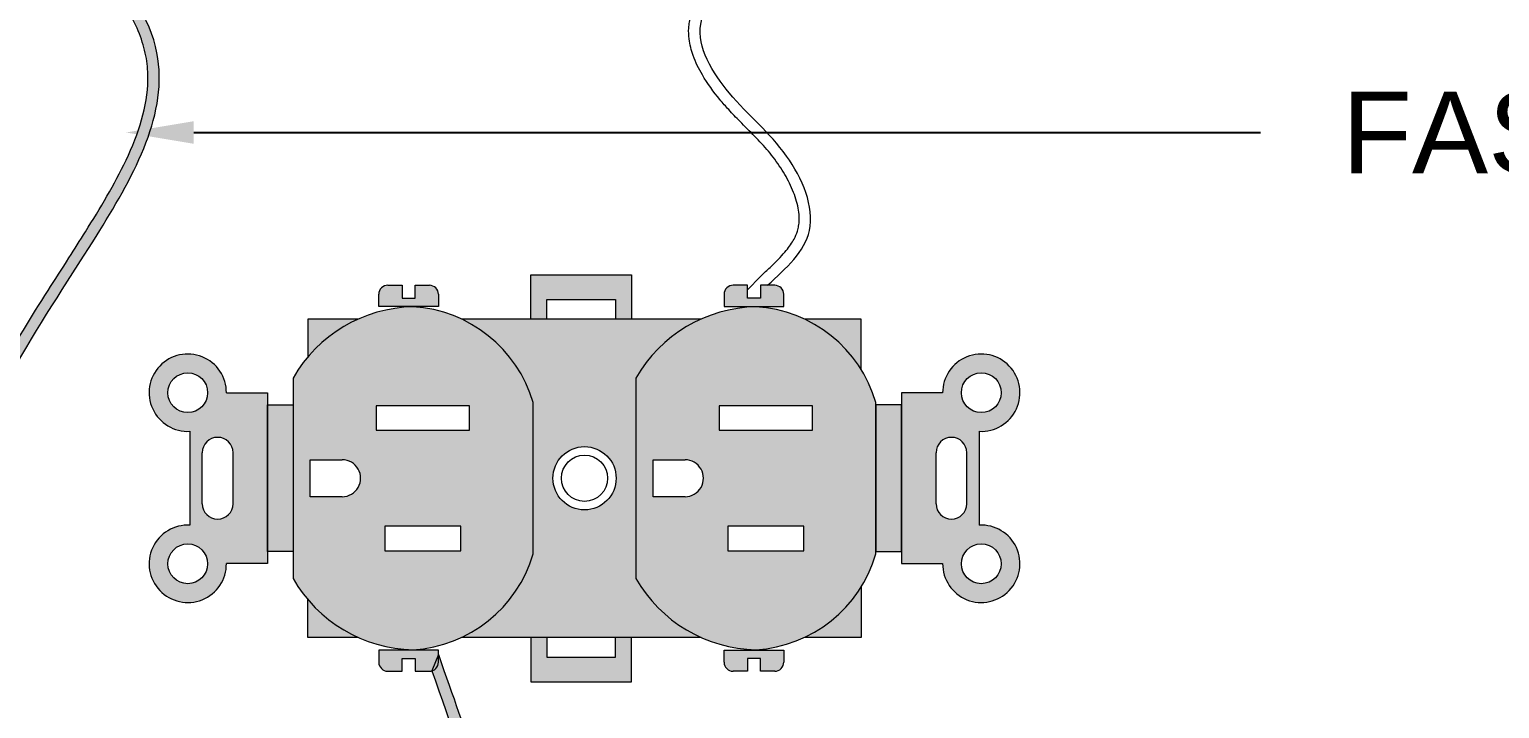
# Model space of a CAD drawing. Header units: millimetres. Extents: x -1568 to 501, y 36 to 962.
# Drawn here: x 167.41 to 184.78, y 63.67 to 71.7 of the extents above; entities that cross this region are included whole.
import ezdxf

# ---------------------------------------------------------------- set-up
doc = ezdxf.new("R2010")
doc.units = ezdxf.units.MM
doc.styles.get("Standard").update_dxf_attribs({"font": 'arial.ttf'})

msp = doc.modelspace()

# ---------------------------------------------------------------- hatches: boundary and pattern name
at = {"lineweight": 0, "transparency": 33554687}
h = msp.add_hatch(color=254, dxfattribs=at)
edge = h.paths.add_edge_path()
edge.add_line((166.6209525383809, 73.12809402921994), (166.6209525383809, 72.9895788009353))
edge.add_spline(control_points=[(166.6209525383809, 72.98957880023318), (166.7443552671769, 72.96251781037608), (166.8667855177026, 72.93546217778476), (167.2171252720453, 72.85009032300331), (167.4389656865695, 72.78572160175645), (167.7385250605442, 72.65855871656731), (167.8294844944574, 72.61365388587274), (168.0031061589823, 72.51152558067588), (168.0857104072668, 72.45436099484778), (168.2117390600541, 72.34967193082139), (168.2581063308815, 72.30690236881583), (168.4167157971959, 72.1450732603389), (168.5179551484683, 72.01165743282581), (168.6462278262482, 71.78700776604), (168.6866631820301, 71.70107363370244), (168.7347778295378, 71.57082971909858), (168.7487293535576, 71.52719200661977), (168.7721759266959, 71.43993600705471), (168.7816340926991, 71.39642822459518), (168.8026725745302, 71.26915908268256), (168.8083778112035, 71.18498082617134), (168.8041804645162, 70.94604359892219), (168.7777229111292, 70.78942596891739), (168.6877127534252, 70.47224824550904), (168.624154659997, 70.31183095124561), (168.4813683487276, 70.00964735224989), (168.4049301633934, 69.86794294980336), (168.2422052606442, 69.58618752649636), (168.1559511633016, 69.44602279952323), (168.004575364719, 69.20393717292154), (167.9393520600896, 69.10119727090205), (167.7911760857203, 68.86901958850194), (167.7082956718312, 68.74003587988227), (167.4284013240443, 68.3002066805675), (167.2369039147, 67.99199714401584), (166.8951579912999, 67.363303113254), (166.7448873531924, 67.04273634603669), (166.5846520998578, 66.57400332978523), (166.5447797725299, 66.43868742564518), (166.4780834015708, 66.16232755831061), (166.45140708221, 66.02111869743658), (166.4100037080155, 65.72010531905471), (166.3966294564114, 65.5598161022981), (166.3771014744141, 64.94004720404791), (166.4287781585552, 64.46928462818414), (166.6637722613917, 63.54647460964497), (166.84712726749, 63.0943842633087), (167.3462451646427, 62.25436073878608), (167.662095792661, 61.86641395786591), (168.2053911602596, 61.39433720091164), (168.3782437070707, 61.26430415180493), (168.6550749093392, 61.08686584332735), (168.7502764115432, 61.03065496781618), (168.9464986975293, 60.92455369356502), (169.0476180403332, 60.87464787676981), (169.2843829804759, 60.76858834246013), (169.421520042906, 60.71461349728906), (169.8685532051425, 60.56043064692766), (170.1879969328741, 60.48255844286268), (170.8163552222352, 60.38887100246756), (171.1252240648367, 60.3729911091641), (171.5533047793008, 60.40145174339613), (171.689170850287, 60.41931571987424), (171.946519080768, 60.47350445488245), (172.0680253861049, 60.50981595924713), (172.2926462804178, 60.60319105699818), (172.3958324163057, 60.66028907922099), (172.5294466035464, 60.76140338066397), (172.5692501286365, 60.79608452013326), (172.6428023886786, 60.87079273465496), (172.6765878483155, 60.91095530179336), (172.7509239242175, 61.01559208157868), (172.7873988679747, 61.08254585340818), (172.8542828115322, 61.24331061652446), (172.8801763079267, 61.33933346942285), (172.9163305863242, 61.56242108252808), (172.9219097756248, 61.69170231393127), (172.9095309152702, 61.99694656542123), (172.8849373320439, 62.17630752805052), (172.8024459903339, 62.58948861101452), (172.7384317362406, 62.82672430327693), (172.5542215502363, 63.42617059210169), (172.4216739724973, 63.7955911691506), (172.2414324419604, 64.31106528404507)], knot_values=[0, 0, 0, 0, 9.073057945925257, 9.073057945925257, 26.44567447676138, 26.44567447676138, 34.45252759541052, 34.45252759541052, 42.45938071405965, 42.45938071405965, 47.35713095074181, 47.35713095074181, 59.94805723818672, 59.94805723818672, 67.34855939598754, 67.34855939598754, 71.04881047488794, 71.04881047488794, 74.74906155378835, 74.74906155378835, 81.85335676903861, 81.85335676903861, 94.73450696495075, 94.73450696495075, 107.6156571608629, 107.6156571608629, 118.9684716686548, 118.9684716686548, 130.3212861764467, 130.3212861764467, 138.8381669254693, 138.8381669254693, 149.704568109084, 149.704568109084, 176.0471697259053, 176.0471697259053, 202.3897713427266, 202.3897713427266, 212.8188996798059, 212.8188996798059, 223.2480280168851, 223.2480280168851, 234.7228650798959, 234.7228650798959, 267.1749219031595, 267.1749219031595, 299.6269787264232, 299.6269787264232, 332.0790355496869, 332.0790355496869, 345.7552890915074, 345.7552890915074, 352.5934158624177, 352.5934158624177, 359.431542633328, 359.431542633328, 368.1982376255976, 368.1982376255976, 387.4997481471572, 387.4997481471572, 406.8012586687167, 406.8012586687167, 416.2971848494099, 416.2971848494099, 425.793111030103, 425.793111030103, 435.2890372107961, 435.2890372107961, 439.7058859138722, 439.7058859138722, 444.1227346169483, 444.1227346169483, 450.6038820537493, 450.6038820537493, 458.901648507263, 458.901648507263, 469.046633346315, 469.046633346315, 481.8780613937013, 481.8780613937013, 497.4828885742346, 497.4828885742346, 520.2826032805101, 520.2826032805101, 520.2826032805101, 520.2826032805101], degree=3, periodic=0)
edge.add_line((172.2414324419604, 64.31106528404507), (172.162440072754, 64.11763495292053))
edge.add_spline(control_points=[(172.1624400732615, 64.11763495233845), (172.6121624702312, 62.86362076905515), (173.5543585550884, 60.23638391927033), (167.5743354659178, 60.55499048617639), (165.71048490716, 65.76357966545402), (168.0039504706959, 68.82145231917548), (169.2859865658382, 71.13367428282072), (168.214734971414, 72.77881436947155), (167.2032395415407, 73.00048501423225), (166.6209525383809, 73.12809402921994)], knot_values=[0, 0, 0, 0, 77.75284976528478, 162.8970028508391, 304.1183109576378, 392.2852581126454, 446.7097837307556, 478.2300157750214, 520.9920404752056, 520.9920404752056, 520.9920404752056, 520.9920404752056], degree=3, periodic=0)
h = msp.add_hatch(color=252, dxfattribs=at)
h.dxf.hatch_style = 1
edge = h.paths.add_edge_path()
edge.add_line((169.735170251737, 65.38555622461627), (170.2199080803492, 65.38555622437798))
edge.add_line((170.2199080803492, 65.38555622437798), (170.2199080789194, 67.40273308041742))
edge.add_line((170.2199080789194, 67.40273308041742), (169.735170251737, 67.40273308041742))
edge.add_ellipse((169.2782119278084, 67.40521933626883), major_axis=(-0.3231231122000956, 0.3231231122000956), ratio=0.9999999999999754, start_angle=224.6882635593591, end_angle=498.192810985813)
edge.add_line((169.3036631596186, 66.94896356800382), (169.3036631581884, 65.8393257365542))
edge.add_ellipse((169.2782119273462, 65.3830699677668), major_axis=(-0.3231231125307975, 0.3231231125307975), ratio=0.9999999999999318, start_angle=-48.19281086099384, end_angle=225.311736565466)
edge = h.paths.add_edge_path(flags=16)
edge.add_line((169.8130420482256, 66.69559752205168), (169.8130420475111, 66.09269178298291))
edge.add_ellipse((169.6311956580383, 66.09269178274462), major_axis=(0.1285848151305607, 0.1285848151305607), ratio=0.9999999999998954, start_angle=134.999999999997, end_angle=314.999999999997, ccw=False)
edge.add_line((169.4493492685654, 66.09269178250634), (169.4493492671357, 66.69559752205168))
edge.add_ellipse((169.6311956576806, 66.69559752205168), major_axis=(-0.1285848158886234, 0.1285848158886234), ratio=0.9999999999999426, start_angle=-134.9999999999984, end_angle=45.00000000000159, ccw=False)
edge = h.paths.add_edge_path(flags=16)
edge.add_ellipse((169.2782119277816, 67.40521933618356), major_axis=(0.1663689753689431, 0.1663689753689431), ratio=0.9999999999999736, start_angle=45.000000000000796, end_angle=225.0000000000008, ccw=False)
edge.add_ellipse((169.2782119277816, 67.40521933618356), major_axis=(0.1663689753689431, 0.1663689753689431), ratio=0.9999999999999736, start_angle=225.0000000000008, end_angle=405.00000000000074, ccw=False)
edge = h.paths.add_edge_path(flags=16)
edge.add_ellipse((169.2782119281395, 65.38306996908977), major_axis=(0.1663689752001269, 0.1663689752001269), ratio=0.9999999999999707, start_angle=45.00000008715352, end_angle=225.0000000871535, ccw=False)
edge.add_ellipse((169.2782119281395, 65.38306996908977), major_axis=(0.1663689752001269, 0.1663689752001269), ratio=0.9999999999999707, start_angle=225.0000000871534, end_angle=405.0000000871534, ccw=False)
h.paths.add_polyline_path([(170.5236759303905, 65.52802711561526), (170.5236759303905, 67.26026218918014), (170.2199080803492, 67.26026218846619), (170.2199080803492, 65.52802711537697)])
edge = h.paths.add_edge_path()
edge.add_line((171.293258190761, 68.27504888966905), (170.6977624325858, 68.27504888919157))
edge.add_line((170.6977624325858, 68.27504888919157), (170.6977624341346, 67.82705950048785))
edge.add_ellipse((171.9756130485125, 66.7482398104539), major_axis=(-1.182529939635946, 1.182529939635946), ratio=0.9999999999999669, start_angle=-20.919385324767916, end_angle=4.827419064819821, ccw=False)
edge = h.paths.add_edge_path()
edge.add_ellipse((171.9756130467794, 66.04004949437385), major_axis=(1.182529939208199, 1.182529939208199), ratio=0.9999999999999853, start_angle=175.1725809647309, end_angle=200.9193853536968, ccw=False)
edge.add_line((170.6977624334202, 64.96122980407108), (170.6977624325858, 64.51324041608132))
edge.add_line((170.6977624325858, 64.51324041608132), (171.2932581900457, 64.51324041536645))
edge = h.paths.add_edge_path()
edge.add_line((172.2414324419604, 68.42380926111491), (172.2414324419604, 68.5679768250302))
edge.add_ellipse((172.1352040237885, 68.56797682568572), major_axis=(-0.07511483484406946, 0.07511483484406946), ratio=0.9999999999999418, start_angle=225.0000000000016, end_angle=314.9999996464354)
edge.add_line((172.135204024444, 68.67420524385761), (171.9647272204259, 68.67420524338104))
edge.add_line((171.9647272204259, 68.67420524338104), (171.9647272218565, 68.52245009640046))
edge.add_line((171.9647272218565, 68.52245009640046), (171.8131078969339, 68.52245009616217))
edge.add_line((171.8131078969339, 68.52245009616217), (171.8131078969339, 68.67420524361933))
edge.add_line((171.8131078969339, 68.67420524361933), (171.6426310951809, 68.67420524385761))
edge.add_ellipse((171.6426310954192, 68.56797682455363), major_axis=(-0.0751148356445839, 0.0751148356445839), ratio=0.9999999999998517, start_angle=-44.9999998714805, end_angle=45.00000012852799)
edge.add_line((171.5364026761152, 68.56797682431534), (171.5364026754008, 68.42380926206897))
edge.add_line((171.5364026754008, 68.42380926206897), (172.2414324419604, 68.42380926111491))
edge = h.paths.add_edge_path()
edge.add_line((171.8131078976492, 64.1140840609387), (171.8131078976492, 64.26583920839585))
edge.add_line((171.8131078976492, 64.26583920839585), (171.9647272211412, 64.26583920839585))
edge.add_line((171.9647272211412, 64.26583920839585), (171.9647272211412, 64.11408406117607))
edge.add_line((171.9647272211412, 64.11408406117607), (172.1352040237287, 64.1140840609387))
edge.add_ellipse((172.1352040250793, 64.22031247873375), major_axis=(-0.07511483457752448, 0.07511483457752448), ratio=0.9999999999991711, start_angle=134.9999992715115, end_angle=149.8560452325922)
edge.add_line((172.1624400732615, 64.11763495233845), (172.2414324419604, 64.31106528404507))
edge.add_line((172.2414324419604, 64.31106528404507), (172.2414324419604, 64.36448004344311))
edge.add_line((172.2414324419604, 64.36448004344311), (171.5364026761152, 64.36448004320482))
edge.add_line((171.5364026761152, 64.36448004320482), (171.5364026768305, 64.2203124800044))
edge.add_ellipse((171.6426310956577, 64.22031247952759), major_axis=(-0.07511483530743167, 0.07511483530743167), ratio=0.999999999999901, start_angle=44.99999974283271, end_angle=134.999999742827)
edge.add_line((171.6426310951809, 64.1140840607004), (171.8131078976492, 64.1140840609387))
edge = h.paths.add_edge_path()
edge.add_ellipse((176.0278254501546, 66.04004949949717), major_axis=(1.182529942366136, 1.182529942366136), ratio=0.9999999999999654, start_angle=164.7496594179797, end_angle=200.9193854415276, ccw=False)
edge.add_line((174.5758883320194, 65.21021051863045), (174.5758883320194, 67.57807878664335))
edge.add_ellipse((176.0278254486814, 66.74823980653562), major_axis=(-1.182529941195401, 1.182529941195401), ratio=0.9999999999999811, start_angle=-20.919385444617376, end_angle=15.250340579551278, ccw=False)
edge.add_line((175.3454705932239, 68.27504888919157), (172.5139730463127, 68.27504888895328))
edge.add_ellipse((171.8470698804437, 66.84712765894639), major_axis=(-1.11438747115863, 1.11438747115863), ratio=0.9999999999999654, start_angle=241.2326385560886, end_angle=289.9653187727754, ccw=False)
edge.add_line((173.3602246120075, 67.28767462590531), (173.360224611173, 65.50061467936848))
edge.add_ellipse((171.8470698792987, 65.94116164416704), major_axis=(1.114387470942448, 1.114387470942448), ratio=0.9999999999999638, start_angle=250.03468130706278, end_angle=298.7673615224778, ccw=False)
edge.add_line((172.5139730470281, 64.51324041536645), (175.3454705939392, 64.51324041536645))
edge = h.paths.add_edge_path(flags=16)
edge.add_ellipse((173.9680564719536, 66.39414465227901), major_axis=(-0.2642617988080143, 0.2642617988080143), ratio=0.999999999999956, start_angle=134.9999999999987, end_angle=314.99999999999875, ccw=False)
edge.add_ellipse((173.9680564719536, 66.39414465227901), major_axis=(-0.2642617988080143, 0.2642617988080143), ratio=0.999999999999956, start_angle=-45.00000000000131, end_angle=134.9999999999987, ccw=False)
edge = h.paths.add_edge_path(flags=0)
edge.add_ellipse((173.9680564719536, 66.3941446523977), major_axis=(0.192951392698912, 0.192951392698912), ratio=0.9999999999999509, start_angle=225.0000000000014, end_angle=405.0000000000014, ccw=False)
edge.add_ellipse((173.9680564719536, 66.3941446523977), major_axis=(0.192951392698912, 0.192951392698912), ratio=0.9999999999999509, start_angle=45.00000000000142, end_angle=225.0000000000014, ccw=False)
h.paths.add_polyline_path([(174.5245174031355, 63.99051305750162), (174.5245174031355, 64.51324041608132), (174.3359236594536, 64.5132404165588), (174.3359236602881, 64.28091719129861), (173.5235199806787, 64.28091719106033), (173.5235199806787, 64.51324041536645), (173.3349262362815, 64.51324041560474), (173.334926237116, 63.99051305797911)])
h.paths.add_polyline_path([(174.3359236594536, 68.50737211373598), (174.3359236602881, 68.27504888919157), (174.5245174031355, 68.27504888919157), (174.5245174024211, 68.7977762468181), (173.334926237116, 68.79777624777125), (173.334926237116, 68.27504888919157), (173.5235199806787, 68.27504888871499), (173.5235199799643, 68.50737211325941)])
edge = h.paths.add_edge_path()
edge.add_line((176.3230409640171, 68.42380926135411), (176.3230409640171, 68.56797682455363))
edge.add_ellipse((176.2168125448921, 68.56797682473257), major_axis=(-0.0751148355180496, 0.0751148355180496), ratio=0.9999999999999167, start_angle=225.0000000000024, end_angle=314.9999999034822)
edge.add_line((176.216812545071, 68.67420524385761), (176.0463357424836, 68.67420524433419))
edge.add_line((176.0463357424836, 68.67420524433419), (176.0463357424836, 68.52245009687704))
edge.add_line((176.0463357424836, 68.52245009687704), (175.8947164189915, 68.52245009687704))
edge.add_line((175.8947164189915, 68.52245009687704), (175.8947164189915, 68.6742052440959))
edge.add_line((175.8947164189915, 68.6742052440959), (175.7242396165232, 68.67420524361933))
edge.add_ellipse((175.724239615927, 68.5679768251498), major_axis=(-0.07511483505453499, 0.07511483505453499), ratio=0.9999999999997343, start_angle=-45.00000032156225, end_angle=44.99999967845297)
edge.add_line((175.6180111974575, 68.56797682574597), (175.618011198292, 68.42380926135411))
edge.add_line((175.618011198292, 68.42380926135411), (176.3230409640171, 68.42380926135411))
edge = h.paths.add_edge_path()
edge.add_line((177.2383505113224, 67.67816023996693), (177.2383505098917, 68.27504888895328))
edge.add_line((177.2383505098917, 68.27504888895328), (176.5661854493717, 68.27504888942985))
edge.add_ellipse((175.8992822818136, 66.84712766009147), major_axis=(-1.114387471235739, 1.114387471235739), ratio=0.999999999999992, start_angle=256.8239493726295, end_angle=289.96531870685004, ccw=False)
edge = h.paths.add_edge_path()
edge.add_line((177.2383505106071, 64.51324041608132), (177.2383505106071, 65.11012906411452))
edge.add_ellipse((175.8992822822588, 65.94116164439325), major_axis=(1.114387470688889, 1.114387470688889), ratio=0.9999999999999696, start_angle=250.0346812597163, end_angle=283.1760505926645, ccw=False)
edge.add_line((176.5661854486564, 64.51324041536645), (177.2383505106071, 64.51324041608132))
edge = h.paths.add_edge_path()
edge.add_ellipse((176.2168125446534, 64.22031247958716), major_axis=(-0.0751148351810613, 0.0751148351810613), ratio=0.9999999999998817, start_angle=134.9999998394645, end_angle=224.9999998394713)
edge.add_line((176.3230409633018, 64.22031247928953), (176.3230409647325, 64.36448004320482))
edge.add_line((176.3230409647325, 64.36448004320482), (175.6180111974575, 64.3644800436814))
edge.add_line((175.6180111974575, 64.3644800436814), (175.618011198292, 64.22031248024268))
edge.add_ellipse((175.7242396165832, 64.22031247946734), major_axis=(-0.07511483492848046, 0.07511483492848046), ratio=0.999999999999867, start_angle=44.9999995818111, end_angle=134.9999995818034)
edge.add_line((175.7242396158079, 64.11408406117607), (175.8947164189915, 64.1140840607004))
edge.add_line((175.8947164189915, 64.1140840607004), (175.8947164175609, 64.26583920768098))
edge.add_line((175.8947164175609, 64.26583920768098), (176.0463357424836, 64.26583920791927))
edge.add_line((176.0463357424836, 64.26583920791927), (176.0463357440333, 64.1140840609387))
edge.add_line((176.0463357440333, 64.1140840609387), (176.2168125443557, 64.1140840609387))
h.paths.add_polyline_path([(177.7162048635581, 65.52802711537697), (177.7162048635581, 67.26026218918014), (177.4124370136358, 67.26026218894276), (177.4124370136358, 65.52802711537697)])
edge = h.paths.add_edge_path()
edge.add_ellipse((178.6579010160329, 65.38306996823269), major_axis=(-0.323123112069141, 0.323123112069141), ratio=0.9999999999999849, start_angle=44.68826355226376, end_angle=318.1928109788317)
edge.add_line((178.6324497842887, 65.83932573631591), (178.632449782858, 66.94896356752724))
edge.add_ellipse((178.6579010159288, 67.4052193347078), major_axis=(-0.3231231114841126, 0.3231231114841126), ratio=0.9999999999999687, start_angle=131.8071888487937, end_angle=405.3117362753664)
edge.add_line((178.2009426930056, 67.40273308018004), (177.7162048635581, 67.40273307994175))
edge.add_line((177.7162048635581, 67.40273307994175), (177.7162048621274, 65.3855562239014))
edge.add_line((177.7162048621274, 65.3855562239014), (178.2009426922899, 65.38555622413969))
edge = h.paths.add_edge_path(flags=16)
edge.add_line((178.1230708965161, 66.09269178298291), (178.1230708956817, 66.69559752133682))
edge.add_ellipse((178.3049172855117, 66.69559752133682), major_axis=(0.1285848153831423, 0.1285848153831423), ratio=0.9999999999998916, start_angle=-45.000000000003126, end_angle=134.9999999999969, ccw=False)
edge.add_line((178.4867636753418, 66.69559752133682), (178.4867636753418, 66.09269178226805))
edge.add_ellipse((178.304917285929, 66.09269178262548), major_axis=(0.1285848150881097, 0.1285848150881097), ratio=0.9999999999999848, start_angle=134.9999998873808, end_angle=314.99999988738085, ccw=False)
edge = h.paths.add_edge_path(flags=16)
edge.add_ellipse((178.6579010162453, 65.38306996885149), major_axis=(0.1663689748631353, 0.1663689748631353), ratio=0.9999999999999964, start_angle=225.0000000000001, end_angle=405.0000000000001, ccw=False)
edge.add_ellipse((178.6579010162453, 65.38306996885149), major_axis=(0.1663689748631353, 0.1663689748631353), ratio=0.9999999999999964, start_angle=45.00000000000023, end_angle=225.0000000000001, ccw=False)
edge = h.paths.add_edge_path(flags=16)
edge.add_ellipse((178.6579010162453, 67.40521933582613), major_axis=(0.1663689751162041, 0.1663689751162041), ratio=0.999999999999935, start_angle=225.0000000000018, end_angle=405.0000000000018, ccw=False)
edge.add_ellipse((178.6579010162453, 67.40521933582613), major_axis=(0.1663689751162041, 0.1663689751162041), ratio=0.999999999999935, start_angle=45.000000000001876, end_angle=225.0000000000019, ccw=False)
h = msp.add_hatch(color=254, dxfattribs=at)
h.dxf.hatch_style = 1
edge = h.paths.add_edge_path()
edge.add_line((177.4124370136358, 65.5006146791302), (177.4124370120861, 67.2876746261436))
edge.add_ellipse((175.8992822819103, 66.84712766177532), major_axis=(1.114387469704179, 1.114387469704179), ratio=0.9999999999999933, start_angle=331.232638479764, end_angle=401.5484784951662)
edge.add_ellipse((176.0278254489087, 66.74823980626681), major_axis=(-1.182529941429237, 1.182529941429237), ratio=0.9999999999999835, start_angle=-43.84661382711861, end_angle=15.25034057541896)
edge.add_line((174.5758883320194, 67.57807878664335), (174.5758883320194, 65.21021051863045))
edge.add_ellipse((176.0278254487144, 66.04004949817624), major_axis=(1.182529941018461, 1.182529941018461), ratio=0.9999999999999911, start_angle=164.7496594031747, end_angle=223.8466138088643)
edge.add_ellipse((175.8992822821078, 65.94116164504939), major_axis=(-1.114387470928832, 1.114387470928832), ratio=0.9999999999999876, start_angle=138.4515214677895, end_angle=208.7673614798419)
h.paths.add_polyline_path([(176.5599437756635, 65.82785656216947), (176.5599437741142, 65.53745242837249), (175.6604969074832, 65.53745242837249), (175.6604969074832, 65.8278565614537)], flags=16)
h.paths.add_polyline_path([(175.5589464153157, 66.96043274286603), (175.5589464161501, 67.25083687642382), (176.6614942669974, 67.25083687642382), (176.6614942662816, 66.96043274310432)], flags=16)
edge = h.paths.add_edge_path(flags=16)
edge.add_line((175.1561765467025, 66.1763415015057), (174.7789891882042, 66.17634150174308))
edge.add_line((174.7789891882042, 66.17634150174308), (174.7789891882042, 66.61194780305232))
edge.add_line((174.7789891882042, 66.61194780305232), (175.156176547537, 66.61194780352889))
edge.add_ellipse((175.1561765471197, 66.3941446525173), major_axis=(-0.1540100850441051, 0.1540100850441051), ratio=0.9999999999998825, start_angle=134.999999890239, end_angle=314.999999890239, ccw=False)
edge = h.paths.add_edge_path()
edge.add_line((173.360224611173, 65.50061467936848), (173.3602246120075, 67.28767462590531))
edge.add_ellipse((171.8470698808683, 66.84712765980987), major_axis=(1.114387470699634, 1.114387470699634), ratio=0.9999999999999883, start_angle=331.2326385302614, end_angle=401.5484785456638)
edge.add_ellipse((171.9756130468597, 66.74823980728996), major_axis=(-1.182529940373175, 1.182529940373175), ratio=0.9999999999999898, start_angle=-43.84661381598846, end_angle=15.25034058654954)
edge.add_line((170.5236759311059, 67.57807878664335), (170.5236759289604, 65.21021051767639))
edge.add_ellipse((171.975613045319, 66.04004949908017), major_axis=(1.1825299414639, 1.1825299414639), ratio=0.9999999999999709, start_angle=164.7496594641584, end_angle=223.8466138698495)
edge.add_ellipse((171.8470698800622, 65.94116164469531), major_axis=(-1.114387470528474, 1.114387470528474), ratio=0.9999999999999936, start_angle=138.4515214842274, end_angle=208.7673614962792)
h.paths.add_polyline_path([(172.5077313733198, 65.82785656240776), (172.5077313733198, 65.53745242837249), (171.6082845058539, 65.53745242861078), (171.6082845058539, 65.82785656169108)], flags=16)
h.paths.add_polyline_path([(172.6092818646528, 66.96043274262775), (171.5067340136864, 66.96043274262775), (171.5067340145209, 67.25083687642382), (172.6092818653681, 67.25083687570896)], flags=16)
edge = h.paths.add_edge_path(flags=16)
edge.add_line((171.1039641450741, 66.17634150126742), (170.7267767858605, 66.17634150102913))
edge.add_line((170.7267767858605, 66.17634150102913), (170.726776786695, 66.6119478032906))
edge.add_line((170.726776786695, 66.6119478032906), (171.1039641450741, 66.61194780400547))
edge.add_ellipse((171.1039641450741, 66.39414465263644), major_axis=(-0.1540100852968405, 0.1540100852968405), ratio=0.9999999999999696, start_angle=134.9999999999991, end_angle=314.99999999999915, ccw=False)

# ---------------------------------------------------------------- linework, layer by layer
at = {"linetype": 'ByBlock', "lineweight": -2, "transparency": 33554687}
for p, q in [((169.3488223729861, 70.47953576130567), (179.2750014688802, 70.47953576130567)), ((179.2750014688802, 70.47953576130567), (181.9579295844418, 70.47953576130567))]:
    msp.add_line(p, q, dxfattribs=at)
at = {"lineweight": 0, "transparency": 33554687}
for p, q in [((171.6426310951809, 68.67420524385761), (171.8131078969339, 68.67420524361933)), ((171.8131078969339, 68.67420524361933), (171.8131078969339, 68.52245009616217)), ((171.9647272204259, 68.67420524338104), (172.135204024444, 68.67420524385761)), ((171.9647272218565, 68.52245009640046), (171.9647272204259, 68.67420524338104)), ((173.334926237116, 68.27504888919157), (173.334926237116, 68.79777624777125)), ((173.334926237116, 68.79777624777125), (174.5245174024211, 68.7977762468181)), ((174.5245174024211, 68.7977762468181), (174.5245174031355, 68.27504888919157)), ((175.8947164189915, 68.6742052440959), (175.7242396165232, 68.67420524361933)), ((175.8947164189915, 68.52245009687704), (175.8947164189915, 68.6742052440959)), ((176.216812545071, 68.67420524385761), (176.0463357424836, 68.67420524433419)), ((176.0463357424836, 68.67420524433419), (176.0463357424836, 68.52245009687704)), ((171.5364026754008, 68.42380926206897), (171.5364026761152, 68.56797682431534)), ((171.8131078969339, 68.52245009616217), (171.9647272218565, 68.52245009640046)), ((172.2414324419604, 68.5679768250302), (172.2414324419604, 68.42380926111491)), ((173.5235199806787, 68.27504888871499), (173.5235199799643, 68.50737211325941)), ((173.5235199799643, 68.50737211325941), (174.3359236594536, 68.50737211373598)), ((174.3359236594536, 68.50737211373598), (174.3359236602881, 68.27504888919157)), ((175.6180111974575, 68.56797682574597), (175.618011198292, 68.42380926135411)), ((176.0463357424836, 68.52245009687704), (175.8947164189915, 68.52245009687704)), ((176.3230409640171, 68.42380926135411), (176.3230409640171, 68.56797682455363)), ((172.2414324419604, 68.42380926111491), (171.5364026754008, 68.42380926206897)), ((175.618011198292, 68.42380926135411), (176.3230409640171, 68.42380926135411)), ((171.293258190761, 68.27504888966905), (170.6977624325858, 68.27504888919157)), ((170.6977624325858, 68.27504888919157), (170.6977624341346, 67.82705950048785)), ((175.3454705932239, 68.27504888919157), (172.5139730463127, 68.27504888895328)), ((174.5245174031355, 68.27504888919157), (173.334926237116, 68.27504888919157)), ((174.3359236602881, 68.27504888919157), (173.5235199806787, 68.27504888871499)), ((177.2383505098917, 68.27504888895328), (176.5661854493717, 68.27504888966905)), ((177.2383505113224, 67.67816023996693), (177.2383505098917, 68.27504888895328)), ((170.5236759311059, 67.57807878664335), (170.5236759289604, 65.21021051767639)), ((174.5758883320194, 67.57807878664335), (174.5758883320194, 65.21021051863045)), ((169.735170251737, 67.40273308041742), (170.2199080789194, 67.40273308041742)), ((170.2199080789194, 67.40273308041742), (170.2199080803492, 65.38555622437798)), ((170.2199080803492, 65.52802711537697), (170.2199080803492, 67.26026218846619)), ((170.2199080803492, 67.26026218846619), (170.5236759303905, 67.26026218918014)), ((170.5236759303905, 67.26026218918014), (170.5236759303905, 65.52802711561526)), ((171.5067340145209, 67.25083687642382), (171.5067340136864, 66.96043274262775)), ((172.6092818653681, 67.25083687570896), (171.5067340145209, 67.25083687642382)), ((172.6092818646528, 66.96043274262775), (172.6092818653681, 67.25083687570896)), ((173.360224611173, 65.50061467936848), (173.3602246120075, 67.28767462590531)), ((175.5589464161501, 67.25083687642382), (175.5589464153157, 66.96043274286603)), ((176.6614942669974, 67.25083687642382), (175.5589464161501, 67.25083687642382)), ((176.6614942662816, 66.96043274310432), (176.6614942669974, 67.25083687642382)), ((177.4124370136358, 65.5006146791302), (177.4124370120861, 67.2876746261436)), ((177.4124370136358, 67.26026218894276), (177.4124370136358, 65.52802711537697)), ((177.7162048635581, 67.26026218918014), (177.4124370136358, 67.26026218894276)), ((178.2009426930056, 67.40273308018004), (177.7162048635581, 67.40273307994175)), ((177.7162048635581, 67.40273307994175), (177.7162048621274, 65.3855562239014)), ((177.7162048635581, 65.52802711537697), (177.7162048635581, 67.26026218918014)), ((169.3036631596186, 66.94896356800382), (169.3036631581884, 65.8393257365542)), ((171.5067340136864, 66.96043274262775), (172.6092818646528, 66.96043274262775)), ((175.5589464153157, 66.96043274286603), (176.6614942662816, 66.96043274310432)), ((178.632449782858, 66.94896356752724), (178.6324497842887, 65.83932573631591)), ((169.4493492685654, 66.09269178250634), (169.4493492671357, 66.69559752205168)), ((169.8130420475111, 66.09269178298291), (169.8130420482256, 66.69559752205168)), ((170.7267767858605, 66.17634150102913), (170.726776786695, 66.6119478032906)), ((170.726776786695, 66.6119478032906), (171.1039641450741, 66.61194780400547)), ((174.7789891882042, 66.17634150174308), (174.7789891882042, 66.61194780305232)), ((174.7789891882042, 66.61194780305232), (175.156176547537, 66.61194780352889)), ((178.1230708965161, 66.09269178298291), (178.1230708956817, 66.69559752133682)), ((178.4867636753418, 66.09269178226805), (178.4867636753418, 66.69559752133682)), ((171.1039641450741, 66.17634150126742), (170.7267767858605, 66.17634150102913)), ((175.1561765467025, 66.1763415015057), (174.7789891882042, 66.17634150174308)), ((171.6082845058539, 65.82785656169108), (171.6082845058539, 65.53745242861078)), ((172.5077313733198, 65.82785656240776), (171.6082845058539, 65.82785656169108)), ((172.5077313733198, 65.53745242837249), (172.5077313733198, 65.82785656240776)), ((175.6604969074832, 65.8278565614537), (175.6604969074832, 65.53745242837249)), ((176.5599437756635, 65.82785656216947), (175.6604969074832, 65.8278565614537)), ((176.5599437741142, 65.53745242837249), (176.5599437756635, 65.82785656216947)), ((170.5236759303905, 65.52802711561526), (170.2199080803492, 65.52802711537697)), ((171.6082845058539, 65.53745242861078), (172.5077313733198, 65.53745242837249)), ((175.6604969074832, 65.53745242837249), (176.5599437741142, 65.53745242837249)), ((177.4124370136358, 65.52802711537697), (177.7162048635581, 65.52802711537697)), ((170.2199080803492, 65.38555622437798), (169.735170251737, 65.38555622461627)), ((177.7162048621274, 65.3855562239014), (178.2009426922899, 65.38555622413969)), ((177.2383505106071, 65.11012906411452), (177.2383505106071, 64.51324041608132)), ((170.6977624325858, 64.51324041608132), (170.6977624334202, 64.96122980407108)), ((171.2932581900457, 64.51324041536645), (170.6977624325858, 64.51324041608132)), ((175.3454705939392, 64.51324041536645), (172.5139730470281, 64.51324041536645)), ((173.3349262362815, 64.51324041560474), (173.334926237116, 63.99051305797911)), ((174.5245174031355, 64.51324041608132), (173.3349262362815, 64.51324041560474)), ((173.5235199806787, 64.51324041536645), (173.5235199806787, 64.28091719106033)), ((174.3359236594536, 64.5132404165588), (173.5235199806787, 64.51324041536645)), ((174.3359236602881, 64.28091719129861), (174.3359236594536, 64.5132404165588)), ((174.5245174031355, 63.99051305750162), (174.5245174031355, 64.51324041608132)), ((177.2383505106071, 64.51324041608132), (176.5661854486564, 64.51324041536645)), ((172.2414324419604, 64.36448004344311), (171.5364026761152, 64.36448004320482)), ((171.5364026761152, 64.36448004320482), (171.5364026768305, 64.2203124800044)), ((172.2414324419604, 64.31106528404507), (172.1624400732615, 64.11763495233845)), ((172.2414324426748, 64.22031247928953), (172.2414324419604, 64.36448004344311)), ((175.618011198292, 64.22031248024268), (175.6180111974575, 64.3644800436814)), ((175.6180111974575, 64.3644800436814), (176.3230409647325, 64.36448004320482)), ((176.3230409647325, 64.36448004320482), (176.3230409633018, 64.22031247928953)), ((171.8131078976492, 64.1140840609387), (171.8131078976492, 64.26583920839585)), ((171.8131078976492, 64.26583920839585), (171.9647272211412, 64.26583920839585)), ((171.9647272211412, 64.26583920839585), (171.9647272211412, 64.11408406117607)), ((173.5235199806787, 64.28091719106033), (174.3359236602881, 64.28091719129861)), ((176.0463357424836, 64.26583920791927), (175.8947164175609, 64.26583920768098)), ((175.8947164175609, 64.26583920768098), (175.8947164189915, 64.1140840607004)), ((176.0463357440333, 64.1140840609387), (176.0463357424836, 64.26583920791927)), ((171.6426310951809, 64.1140840607004), (171.8131078976492, 64.1140840609387)), ((171.9647272211412, 64.11408406117607), (172.1352040237287, 64.1140840609387)), ((173.334926237116, 63.99051305797911), (174.5245174031355, 63.99051305750162)), ((175.8947164189915, 64.1140840607004), (175.7242396158079, 64.11408406117607)), ((176.2168125443557, 64.1140840609387), (176.0463357440333, 64.1140840609387))]:
    msp.add_line(p, q, dxfattribs=at)
for centre, major_axis, ratio, start_param, end_param in [((171.6426310954192, 68.56797682455363), (-0.07511483564458389, 0.07511483564458389), 0.9999999999998517, -0.7853981611543599, 0.785398165640685), ((172.1352040237885, 68.56797682568572), (-0.07511483484406946, 0.07511483484406946), 0.9999999999999418, 3.926990816987271, 5.497787137611271), ((175.724239615927, 68.5679768251498), (-0.07511483505453498, 0.07511483505453498), 0.9999999999997343, -0.7853981690097683, 0.7853981577853939), ((176.2168125448921, 68.56797682473257), (-0.07511483551804958, 0.07511483551804958), 0.9999999999999167, 3.926990816987283, 5.497787142097584), ((171.9756130466561, 66.74823980716064), (-1.182529940805885, 1.182529940805885), 0.9999999999999991, -0.7652678234593983, 0.2661686193295754), ((171.8470698789463, 66.84712765935274), (-1.114387470791717, 1.114387470791717), 0.9999999999999845, 4.210303730893002, 5.437546739827837), ((176.0278254482844, 66.74823980644396), (-1.182529940805885, 1.182529940805885), 0.9999999999999991, -0.7652678234593983, 0.2661686193295754), ((175.8992822820053, 66.84712765959102), (-1.114387470791717, 1.114387470791717), 0.9999999999999845, 4.210303730893002, 5.437546739827837), ((169.2782119277816, 67.40521933630316), (-0.3231231120689977, 0.3231231120689977), 0.9999999999999064, 3.921549938177798, 8.695104913793697), ((178.6579010162453, 67.40521933630316), (0.3231231120689909, 0.3231231120689909), 0.9999999999999476, 3.871265737015483, 8.644820727113387), ((169.2782119277816, 67.40521933630316), (0.1663689750657257, 0.1663689750657257), 0.9999999999998658, 5.49778714378207, 11.78097245096166), ((178.6579010162453, 67.40521933630316), (0.1663689750657257, 0.1663689750657257), 0.9999999999998658, 5.49778714378207, 11.78097245096166), ((169.6311956580974, 66.69559752228906), (-0.1285848153677636, 0.1285848153677636), 0.9999999999999608, 3.926990835177204, 7.068583488766997), ((173.9680564719536, 66.39414465287518), (-0.2642617987896789, 0.2642617987896789), 0.9999999999999696, 3.926990816987256, 10.21017612416684), ((178.3049172852137, 66.69559752133682), (-0.1285848153677636, 0.1285848153677636), 0.9999999999999608, 3.926990835177204, 7.068583488766997), ((171.1039641450741, 66.39414465192112), (-0.1540100850700735, 0.1540100850700735), 0.9999999999999136, 2.356194552037985, 5.497787205627779), ((173.9680564719536, 66.39414465287518), (0.192951392676813, 0.192951392676813), 0.9999999999999194, 5.497787143782098, 11.78097245096168), ((175.1561765467025, 66.39414465192112), (-0.1540100850700735, 0.1540100850700735), 0.9999999999999136, 2.356194552037985, 5.497787205627779), ((169.6311956580974, 66.0926917832212), (-0.1285848153677636, 0.1285848153677636), 0.9999999999999608, 0.7853981815873321, 3.926990835177125), ((178.3049172843792, 66.09269178226805), (-0.1285848153677636, 0.1285848153677636), 0.9999999999999608, 0.7853981815873321, 3.926990835177125), ((169.2782119284973, 65.38306996873234), (0.3231231120689909, 0.3231231120689909), 0.9999999999999476, 0.7296730834256907, 5.503228073523595), ((178.6579010162453, 65.38306996825486), (-0.3231231120689977, 0.3231231120689977), 0.9999999999999064, 0.7799572845880056, 5.553512260203904), ((169.2782119284973, 65.38306996873234), (0.1663689750657257, 0.1663689750657257), 0.9999999999998658, 5.49778714378207, 11.78097245096166), ((178.6579010162453, 65.38306996825486), (0.1663689750657257, 0.1663689750657257), 0.9999999999998658, 5.49778714378207, 11.78097245096166), ((171.8470698803761, 65.94116164472871), (-1.114387470791704, 1.114387470791704), 0.9999999999999831, 2.416434945377021, 3.643677871849425), ((175.8992822827198, 65.94116164449042), (-1.114387470791704, 1.114387470791704), 0.9999999999999831, 2.416434945377021, 3.643677871849425), ((171.9756130466561, 66.04004949787486), (1.182529940805889, 1.182529940805889), 0.9999999999999869, 2.875424119092761, 3.906860451579332), ((176.0278254482844, 66.04004949858972), (1.182529940805889, 1.182529940805889), 0.9999999999999869, 2.875424119092761, 3.906860451579332), ((171.6426310956577, 64.22031247952759), (-0.07511483530743167, 0.07511483530743167), 0.999999999999901, 0.7853981589090324, 2.356194485703829), ((172.1352040240263, 64.22031247958716), (-0.0751148351810613, 0.0751148351810613), 0.9999999999998817, 2.356194487390472, 3.926990814185487), ((175.7242396165832, 64.22031247946734), (-0.07511483492848046, 0.07511483492848046), 0.999999999999867, 0.7853981560986751, 2.356194482893438), ((176.2168125446534, 64.22031247958716), (-0.0751148351810613, 0.0751148351810613), 0.9999999999998817, 2.356194487390472, 3.926990814185487)]:
    msp.add_ellipse(centre, major_axis=major_axis, ratio=ratio, start_param=start_param, end_param=end_param, dxfattribs=at)
for points, knots in [([(172.1624400731424, 64.11763495210016), (172.6121624702379, 62.86362076826021), (173.5543585547771, 60.23638391814743), (167.5743354652589, 60.55499048715998), (165.71048490619, 65.76357966563836), (168.0039504722607, 68.82145231880946), (169.2859865647279, 71.13367428220207), (168.2147349722258, 72.77881437010609), (167.2032395409234, 73.00048501454103), (166.6209525383809, 73.12809402898165)], [0, 0, 0, 0, 1.575355310434414, 3.300466276163259, 6.161759956445371, 7.948115940092213, 9.050814627938355, 9.689448003924042, 10.5558520382083, 10.5558520382083, 10.5558520382083, 10.5558520382083]), ([(172.2414324417212, 64.31106528404507), (172.421673972259, 63.7955911691506), (172.5542215499975, 63.42617059210169), (172.7384317362406, 62.82672430327693), (172.8024459903339, 62.58948861077624), (172.8849373318056, 62.17630752781223), (172.909530915151, 61.99694656542123), (172.9219097756248, 61.69170231393127), (172.9163305863242, 61.5624210822898), (172.8801763076879, 61.33933346918274), (172.8542828112939, 61.24331061652355), (172.7873988679747, 61.0825458531699), (172.7509239240983, 61.01559208134039), (172.6765878483155, 60.91095530155507), (172.6428023886786, 60.87079273441486), (172.5692501283982, 60.79608452013326), (172.5294466035464, 60.76140338066397), (172.3958324160674, 60.66028907922099), (172.2926462804178, 60.60319105675989), (172.0680253858666, 60.50981595900702), (171.9465190806489, 60.47350445464416), (171.689170850287, 60.41931571963595), (171.5533047791817, 60.40145174339613), (171.1252240648367, 60.3729911091641), (170.8163552222352, 60.38887100222927), (170.1879969328741, 60.48255844286268), (169.8685532051425, 60.56043064692766), (169.4215200426677, 60.71461349728906), (169.284382980238, 60.76858834222184), (169.0476180403332, 60.87464787676981), (168.9464986974106, 60.92455369332583), (168.7502764115432, 61.0306549675779), (168.655074909101, 61.08686584308906), (168.3782437068324, 61.26430415156664), (168.2053911600213, 61.39433720067336), (167.662095792661, 61.86641395762762), (167.3462451646427, 62.2543607385478), (166.8471272672512, 63.09438426307042), (166.6637722612716, 63.54647460940668), (166.4287781585552, 64.46928462818414), (166.3771014741758, 64.94004720404791), (166.3966294564114, 65.55981610205981), (166.4100037077763, 65.72010531905471), (166.45140708221, 66.02111869719829), (166.4780834015708, 66.16232755831061), (166.5447797722916, 66.4386874254069), (166.5846520996191, 66.57400332954694), (166.7448873531924, 67.04273634579931), (166.8951579912999, 67.36330311301572), (167.2369039144613, 67.99199714377573), (167.4284013238051, 68.30020668056659), (167.7082956718312, 68.74003587964398), (167.7911760857203, 68.86901958826365), (167.9393520599704, 69.10119727066376), (168.0045753645994, 69.20393717268325), (168.1559511631825, 69.44602279928495), (168.2422052606442, 69.58618752649636), (168.4049301633934, 69.86794294956508), (168.4813683487276, 70.00964735224898), (168.6241546597578, 70.31183095100732), (168.6877127531864, 70.47224824550904), (168.7777229108909, 70.78942596867728), (168.8041804643975, 70.94604359892219), (168.8083778109647, 71.18498082593305), (168.8026725744106, 71.26915908244428), (168.7816340925791, 71.3964282243569), (168.7721759264567, 71.43993600705471), (168.7487293534376, 71.52719200661977), (168.7347778294186, 71.57082971885848), (168.6866631817923, 71.70107363346415), (168.646227826009, 71.78700776580172), (168.51795514823, 72.0116574328249), (168.4167157971959, 72.1450732603389), (168.2581063307624, 72.30690236857754), (168.2117390600541, 72.34967193082139), (168.0857104071477, 72.45436099460949), (168.0031061587432, 72.51152558043759), (167.8294844943383, 72.61365388563445), (167.738525060425, 72.65855871632903), (167.4389656863312, 72.78572160175645), (167.2171252720453, 72.85009032300331), (166.8667855177026, 72.93546217754647), (166.7443552670578, 72.9625178101378), (166.6209525383809, 72.98957879999489)], [0, 0, 0, 0, 22.79971470627554, 22.79971470627554, 38.40454188680883, 38.40454188680883, 51.23596993419511, 51.23596993419511, 61.38095477324707, 61.38095477324707, 69.67872122676083, 69.67872122676083, 76.15986866356177, 76.15986866356177, 80.5767173666379, 80.5767173666379, 84.99356606971402, 84.99356606971402, 94.48949225040712, 94.48949225040712, 103.9854184311002, 103.9854184311002, 113.4813446117934, 113.4813446117934, 132.7828551333529, 132.7828551333529, 152.0843656549125, 152.0843656549125, 160.8510606471821, 160.8510606471821, 167.6891874180924, 167.6891874180924, 174.5273141890027, 174.5273141890027, 188.2035677308232, 188.2035677308232, 220.6556245540869, 220.6556245540869, 253.1076813773505, 253.1076813773505, 285.5597382006142, 285.5597382006142, 297.034575263625, 297.034575263625, 307.4637036007042, 307.4637036007042, 317.8928319377835, 317.8928319377835, 344.2354335546048, 344.2354335546048, 370.5780351714261, 370.5780351714261, 381.4444363550408, 381.4444363550408, 389.9613171040634, 389.9613171040634, 401.3141316118553, 401.3141316118553, 412.6669461196472, 412.6669461196472, 425.5480963155593, 425.5480963155593, 438.4292465114715, 438.4292465114715, 445.5335417267218, 445.5335417267218, 449.2337928056222, 449.2337928056222, 452.9340438845226, 452.9340438845226, 460.3345460423234, 460.3345460423234, 472.9254723297683, 472.9254723297683, 477.8232225664505, 477.8232225664505, 485.8300756850996, 485.8300756850996, 493.8369288037487, 493.8369288037487, 511.2095453345848, 511.2095453345848, 520.2826032805101, 520.2826032805101, 520.2826032805101, 520.2826032805101]), ([(175.8947164188729, 68.62009669164036), (176.0587420929767, 68.79086557176925), (176.0768565849165, 68.80734841516824), (176.1305793647865, 68.85656459430083), (176.1655669331656, 68.8890709042862), (176.2559486172298, 68.97657740071463), (176.3082713672023, 69.03130464938477), (176.3892298941713, 69.1310473845324), (176.4203020378448, 69.17612039950654), (176.4609944852689, 69.25178377869906), (176.4742899692158, 69.28260654166388), (176.4904839680292, 69.3337247648542), (176.4953418175081, 69.35383414319313), (176.5023167270522, 69.39583228638821), (176.5044272025924, 69.41764154699649), (176.5071965317823, 69.50175947550088), (176.4989086253743, 69.56909791711132), (176.4638971054654, 69.70908538630829), (176.4372402359348, 69.78160769298847), (176.3707199151616, 69.92465251663543), (176.330893998156, 69.99517795899737), (176.264774635444, 70.09654603794388), (176.2410407723285, 70.1302941210588), (176.1922149293521, 70.19528981092753), (176.1670682222942, 70.22664736488514), (176.0895696158507, 70.3184686997256), (176.0351314567427, 70.37669027093216), (175.9219526342252, 70.49298061397894), (175.8632111133437, 70.55103755811069), (175.7599676450589, 70.6559648411594), (175.7159999415974, 70.70152531770054), (175.6368965973959, 70.78796891978436), (175.6017743017772, 70.82793552878684), (175.4934806777335, 70.95879243114814), (175.4215099397996, 71.0565681431608), (175.3180016241179, 71.23338609698567), (175.2807894411192, 71.3090884008725), (175.2295171883205, 71.45184616997994), (175.2124524611334, 71.51800820830613), (175.1990698239909, 71.62781737545356), (175.1973576365806, 71.67046008923808), (175.2012265945771, 71.7370697720371), (175.2038957692483, 71.7608848901109), (175.212027422557, 71.80831983044936), (175.2174346137147, 71.8316731150453), (175.2372682972053, 71.90043584111481), (175.2552917419769, 71.94452833250216), (175.3185881816246, 72.06681968715839), (175.373630308757, 72.13995015052114), (175.5010531783203, 72.27214165142232), (175.5735426299669, 72.33125699761695), (175.7290591678719, 72.4344637105778), (175.8121064521172, 72.47854280618049), (175.9526194155322, 72.53683574846582), (176.0089074637988, 72.5561128659565), (176.1214004055367, 72.58633870652466), (176.1771998047928, 72.59724913600257), (176.3384060300694, 72.61937597778615), (176.4419007665018, 72.62159146335944), (176.6429898303853, 72.61425445035275), (176.7406730967858, 72.60473747781089), (176.9055170390705, 72.58812422564824), (176.973851363907, 72.5810442869979), (177.0785152139763, 72.57300464895525), (177.1154905344345, 72.5707770026047), (177.1901634371378, 72.56781488183333), (177.2277717412811, 72.56701553633957), (177.3413803293805, 72.5661356871442), (177.4181637390951, 72.56758046248706), (177.5210828473667, 72.57021041849475), (177.546377910863, 72.5709102855044), (177.5717683796982, 72.57161289337455)], [0, 0, 0, 0, 1.66771066360819, 1.66771066360819, 5.00313199082457, 5.00313199082457, 10.69318110313272, 10.69318110313272, 15.44713087585388, 15.44713087585388, 18.76255908316809, 18.76255908316809, 20.94155053475346, 20.94155053475346, 23.12054198633882, 23.12054198633882, 29.06174431677899, 29.06174431677899, 35.00294664721915, 35.00294664721915, 40.94414897765932, 40.94414897765932, 44.08254132756714, 44.08254132756714, 47.22093367747495, 47.22093367747495, 53.49771837729057, 53.49771837729057, 59.77450307710619, 59.77450307710619, 64.3260098524155, 64.3260098524155, 67.95461903629077, 67.95461903629077, 75.60600895864289, 75.60600895864289, 80.92506556497415, 80.92506556497415, 85.26898410350209, 85.26898410350209, 87.96162741720296, 87.96162741720296, 89.45068966884905, 89.45068966884905, 90.93975192049514, 90.93975192049514, 93.91787642378733, 93.91787642378733, 99.58298749561794, 99.58298749561794, 105.2480985674486, 105.2480985674486, 110.9132096392792, 110.9132096392792, 114.5818561880706, 114.5818561880706, 118.250502736862, 118.250502736862, 125.3102628365526, 125.3102628365526, 132.3700229362432, 132.3700229362432, 137.5396006816603, 137.5396006816603, 140.4340395080711, 140.4340395080711, 143.3284783344819, 143.3284783344819, 149.1173559873035, 149.1173559873035, 150.9940064046383, 150.9940064046383, 150.9940064046383, 150.9940064046383]), ([(176.1315741440156, 68.67420524361933), (176.3513315310313, 68.87416386993456), (176.8194728654658, 69.30012860962384), (176.3792185187854, 70.3137473195084), (175.6908813764441, 70.83896624196493), (175.0850345247513, 71.83359460758288), (176.0984057986194, 72.61195350767528), (176.9190538925116, 72.41819629423273), (177.4166902261215, 72.43196694923691), (177.5755110633471, 72.43636185935338)], [0, 0, 0, 0, 0.4073878005060099, 0.8678437214383128, 1.370945689247818, 1.811015599320008, 2.31407476144938, 2.821460332631265, 3.059298926412172, 3.059298926412172, 3.059298926412172, 3.059298926412172])]:
    msp.add_open_spline(points, degree=3, knots=knots, dxfattribs=at)
msp.add_solid([(169.3488223729861, 70.34620242797234), (168.5488223729861, 70.47953576130567), (169.3488223729861, 70.612869094639)], dxfattribs=at)

# ---------------------------------------------------------------- texts
at = {"transparency": 33554687}
msp.add_text('FASE', height=0.9675742728164067, dxfattribs=at).set_placement((182.9221304741637, 69.99574862489771))

doc.saveas('drawing.dxf')
